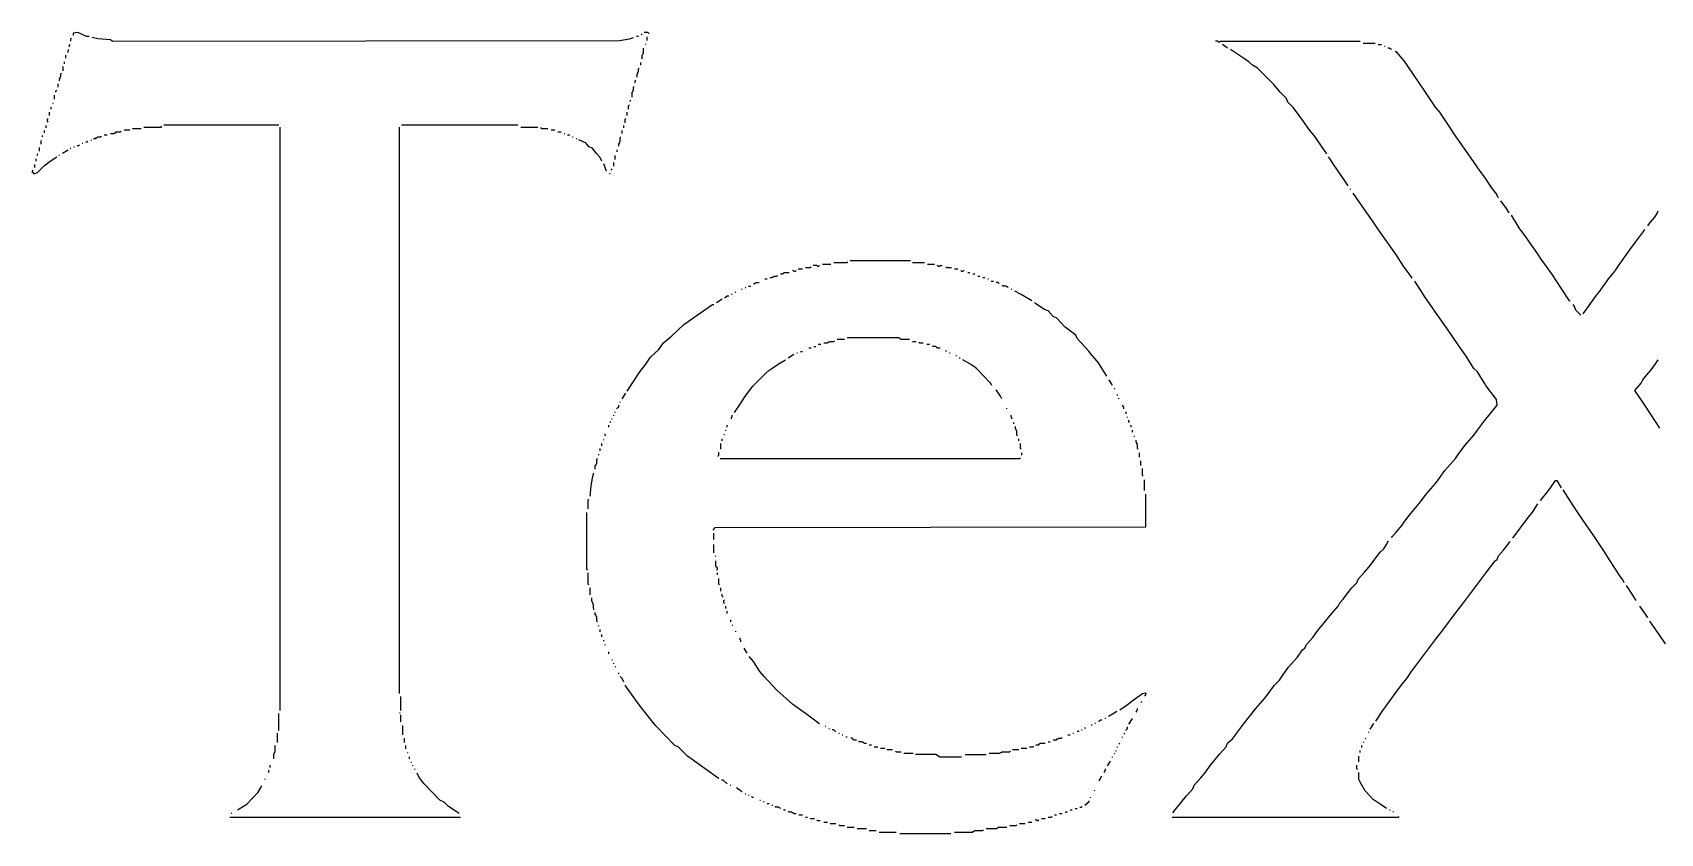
# Model space of a CAD drawing. Header units: inches. Extents: x 0.1 to 9.75, y 0.02 to 4.75.
# Drawn here: x 0.175 to 3.361, y 0.017 to 1.583 of the extents above; entities that cross this region are included whole.
import ezdxf

# ---------------------------------------------------------------- set-up
doc = ezdxf.new("R2010")
doc.units = ezdxf.units.IN
doc.header["$MEASUREMENT"] = 0
doc.layers.add('PFV', color=179, linetype='Continuous')

msp = doc.modelspace()

# ---------------------------------------------------------------- linework, layer by layer
at = {"layer": 'PFV', "color": 1}
for p, q in [((0.25, 1.570833), (0.251389, 1.572222)), ((0.25, 1.566667), (0.25, 1.570833)), ((0.263889, 1.583333), (0.254167, 1.581944)), ((0.254167, 1.581944), (0.254167, 1.577778)), ((0.279167, 1.576389), (0.263889, 1.583333)), ((0.279167, 1.576389), (0.286111, 1.576389)), ((0.302778, 1.570833), (0.291667, 1.573611)), ((0.327778, 1.569444), (0.302778, 1.570833)), ((0.330556, 1.566667), (0.327778, 1.569444)), ((0.330556, 1.566667), (1.323611, 1.568056)), ((1.323611, 1.568056), (1.343056, 1.570833)), ((1.343056, 1.570833), (1.351389, 1.573611)), ((1.356944, 1.576389), (1.361111, 1.576389)), ((1.366667, 1.579167), (1.368056, 1.580556)), ((1.379167, 1.583333), (1.372222, 1.583333)), ((1.377778, 1.568056), (1.377778, 1.575)), ((1.380556, 1.581944), (1.379167, 1.583333)), ((1.380556, 1.581944), (1.381944, 1.581944)), ((2.494444, 1.566667), (2.490278, 1.566667)), ((2.495833, 1.565278), (2.494444, 1.566667)), ((2.495833, 1.565278), (2.498611, 1.565278)), ((2.498611, 1.565278), (2.5, 1.566667)), ((2.5, 1.566667), (2.773611, 1.566667)), ((2.779167, 1.5625), (2.802778, 1.5625)), ((0.240278, 1.533333), (0.240278, 1.538889)), ((0.244444, 1.548611), (0.245833, 1.55)), ((0.244444, 1.544444), (0.244444, 1.548611)), ((0.247222, 1.558333), (0.248611, 1.559722)), ((0.247222, 1.555556), (0.247222, 1.558333)), ((1.368056, 1.538889), (1.369444, 1.540278)), ((1.368056, 1.531944), (1.368056, 1.538889)), ((1.369444, 1.541667), (1.370833, 1.543056)), ((1.369444, 1.540278), (1.369444, 1.541667)), ((1.370833, 1.543056), (1.370833, 1.552778)), ((1.375, 1.559722), (1.375, 1.561111)), ((2.513889, 1.552778), (2.504167, 1.559722)), ((2.547222, 1.531944), (2.519444, 1.55)), ((2.555556, 1.526389), (2.547222, 1.531944)), ((2.808333, 1.559722), (2.815278, 1.559722)), ((2.820833, 1.556944), (2.822222, 1.556944)), ((2.830556, 1.552778), (2.827778, 1.552778)), ((2.831944, 1.551389), (2.830556, 1.552778)), ((2.833333, 1.551389), (2.831944, 1.551389)), ((2.834722, 1.55), (2.833333, 1.551389)), ((2.844444, 1.545833), (2.841667, 1.545833)), ((2.859722, 1.527778), (2.844444, 1.545833)), ((0.230556, 1.502778), (0.231944, 1.504167)), ((0.230556, 1.497222), (0.230556, 1.502778)), ((0.234722, 1.508333), (0.234722, 1.516667)), ((0.2375, 1.522222), (0.2375, 1.526389)), ((1.358333, 1.502778), (1.359722, 1.504167)), ((1.358333, 1.495833), (1.358333, 1.502778)), ((1.359722, 1.505556), (1.361111, 1.506944)), ((1.359722, 1.504167), (1.359722, 1.505556)), ((1.361111, 1.5125), (1.3625, 1.513889)), ((1.361111, 1.506944), (1.361111, 1.5125)), ((1.365278, 1.519444), (1.365278, 1.525)), ((2.5625, 1.519444), (2.555556, 1.526389)), ((2.572222, 1.513889), (2.5625, 1.519444)), ((2.604167, 1.481944), (2.572222, 1.513889)), ((2.865278, 1.519444), (2.859722, 1.527778)), ((2.877778, 1.501389), (2.865278, 1.519444)), ((2.890278, 1.483333), (2.877778, 1.501389)), ((0.220833, 1.469444), (0.222222, 1.470833)), ((0.220833, 1.466667), (0.220833, 1.469444)), ((0.225, 1.476389), (0.225, 1.483333)), ((0.227778, 1.493056), (0.229167, 1.494444)), ((0.227778, 1.488889), (0.227778, 1.493056)), ((0.229167, 1.495833), (0.230556, 1.497222)), ((0.229167, 1.494444), (0.229167, 1.495833)), ((1.348611, 1.466667), (1.35, 1.468056)), ((1.348611, 1.456944), (1.348611, 1.466667)), ((1.35, 1.469444), (1.351389, 1.470833)), ((1.35, 1.468056), (1.35, 1.469444)), ((1.351389, 1.476389), (1.352778, 1.477778)), ((1.351389, 1.470833), (1.351389, 1.476389)), ((1.354167, 1.488889), (1.355556, 1.490278)), ((1.354167, 1.484722), (1.354167, 1.488889)), ((2.616667, 1.466667), (2.604167, 1.481944)), ((2.629167, 1.454167), (2.616667, 1.466667)), ((2.901389, 1.466667), (2.890278, 1.483333)), ((2.920833, 1.4375), (2.901389, 1.466667)), ((0.211111, 1.433333), (0.211111, 1.4375)), ((0.215278, 1.444444), (0.215278, 1.445833)), ((0.218056, 1.452778), (0.218056, 1.461111)), ((1.341667, 1.440278), (1.343056, 1.441667)), ((1.341667, 1.433333), (1.341667, 1.440278)), ((1.344444, 1.45), (1.345833, 1.451389)), ((1.344444, 1.448611), (1.344444, 1.45)), ((2.631944, 1.447222), (2.629167, 1.454167)), ((2.643056, 1.436111), (2.631944, 1.447222)), ((2.654167, 1.420833), (2.643056, 1.436111)), ((2.929167, 1.427778), (2.920833, 1.4375)), ((0.204167, 1.413889), (0.205556, 1.415278)), ((0.204167, 1.409722), (0.204167, 1.413889)), ((0.205556, 1.408333), (0.204167, 1.409722)), ((0.208333, 1.420833), (0.208333, 1.427778)), ((0.431944, 1.402778), (0.656944, 1.402778)), ((0.897222, 1.402778), (1.125, 1.402778)), ((1.334722, 1.413889), (1.336111, 1.415278)), ((1.334722, 1.406944), (1.334722, 1.413889)), ((1.338889, 1.420833), (1.338889, 1.427778)), ((2.661111, 1.411111), (2.654167, 1.420833)), ((2.675, 1.391667), (2.661111, 1.411111)), ((2.948611, 1.398611), (2.929167, 1.427778)), ((0.191667, 1.365278), (0.191667, 1.372222)), ((0.194444, 1.379167), (0.194444, 1.381944)), ((0.198611, 1.3875), (0.198611, 1.391667)), ((0.201389, 1.397222), (0.201389, 1.401389)), ((0.281944, 1.369444), (0.283333, 1.370833)), ((0.288889, 1.372222), (0.290278, 1.373611)), ((0.294444, 1.376389), (0.298611, 1.376389)), ((0.298611, 1.376389), (0.3, 1.377778)), ((0.3, 1.377778), (0.301389, 1.377778)), ((0.301389, 1.377778), (0.302778, 1.379167)), ((0.302778, 1.379167), (0.308333, 1.379167)), ((0.308333, 1.379167), (0.309722, 1.380556)), ((0.315278, 1.383333), (0.320833, 1.383333)), ((0.327778, 1.386111), (0.334722, 1.386111)), ((0.334722, 1.386111), (0.336111, 1.3875)), ((0.336111, 1.3875), (0.3375, 1.3875)), ((0.3375, 1.3875), (0.338889, 1.388889)), ((0.338889, 1.388889), (0.347222, 1.388889)), ((0.347222, 1.388889), (0.348611, 1.390278)), ((0.354167, 1.393056), (0.365278, 1.393056)), ((0.370833, 1.395833), (0.3875, 1.395833)), ((0.393056, 1.398611), (0.426389, 1.398611)), ((0.426389, 1.398611), (0.427778, 1.4)), ((0.659722, 0.256944), (0.659722, 1.398611)), ((0.893056, 0.290278), (0.893056, 1.398611)), ((1.130556, 1.398611), (1.163889, 1.398611)), ((1.170833, 1.395833), (1.169444, 1.397222)), ((1.170833, 1.395833), (1.183333, 1.395833)), ((1.190278, 1.393056), (1.197222, 1.393056)), ((1.202778, 1.388889), (1.209722, 1.388889)), ((1.215278, 1.386111), (1.216667, 1.386111)), ((1.222222, 1.383333), (1.226389, 1.383333)), ((1.231944, 1.379167), (1.233333, 1.379167)), ((1.238889, 1.376389), (1.240278, 1.376389)), ((1.258333, 1.366667), (1.244444, 1.373611)), ((1.325, 1.377778), (1.326389, 1.379167)), ((1.325, 1.369444), (1.325, 1.377778)), ((1.329167, 1.386111), (1.329167, 1.391667)), ((1.331944, 1.397222), (1.331944, 1.401389)), ((2.683333, 1.381944), (2.675, 1.391667)), ((2.708333, 1.345833), (2.683333, 1.381944)), ((2.956944, 1.386111), (2.948611, 1.398611)), ((2.984722, 1.345833), (2.956944, 1.386111)), ((0.184722, 1.343056), (0.184722, 1.345833)), ((0.188889, 1.351389), (0.188889, 1.358333)), ((0.209722, 1.331944), (0.222222, 1.340278)), ((0.226389, 1.343056), (0.227778, 1.344444)), ((0.233333, 1.347222), (0.244444, 1.354167)), ((0.248611, 1.356944), (0.25, 1.356944)), ((0.255556, 1.359722), (0.256944, 1.359722)), ((0.2625, 1.3625), (0.265278, 1.3625)), ((0.265278, 1.3625), (0.266667, 1.363889)), ((0.272222, 1.366667), (0.273611, 1.366667)), ((0.279167, 1.369444), (0.281944, 1.369444)), ((1.263889, 1.359722), (1.258333, 1.366667)), ((1.270833, 1.356944), (1.263889, 1.359722)), ((1.276389, 1.35), (1.270833, 1.356944)), ((1.279167, 1.345833), (1.276389, 1.35)), ((1.286111, 1.338889), (1.279167, 1.345833)), ((1.288889, 1.331944), (1.286111, 1.338889)), ((1.315278, 1.334722), (1.315278, 1.343056)), ((1.319444, 1.35), (1.319444, 1.354167)), ((1.322222, 1.365278), (1.323611, 1.366667)), ((1.322222, 1.361111), (1.322222, 1.365278)), ((1.323611, 1.368056), (1.325, 1.369444)), ((1.323611, 1.366667), (1.323611, 1.368056)), ((2.715278, 1.334722), (2.711111, 1.340278)), ((3.008333, 1.3125), (2.984722, 1.345833)), ((0.175, 1.3125), (0.176389, 1.313889)), ((0.175, 1.309722), (0.175, 1.3125)), ((0.176389, 1.309722), (0.175, 1.309722)), ((0.177778, 1.308333), (0.176389, 1.309722)), ((0.177778, 1.306944), (0.176389, 1.308333)), ((0.177778, 1.306944), (0.184722, 1.309722)), ((0.177778, 1.306944), (0.177778, 1.308333)), ((0.179167, 1.319444), (0.179167, 1.325)), ((0.181944, 1.331944), (0.181944, 1.336111)), ((0.184722, 1.309722), (0.198611, 1.323611)), ((0.198611, 1.323611), (0.209722, 1.331944)), ((1.298611, 1.3125), (1.293056, 1.326389)), ((1.304167, 1.306944), (1.305556, 1.308333)), ((1.308333, 1.315278), (1.309722, 1.316667)), ((1.308333, 1.313889), (1.308333, 1.315278)), ((1.3125, 1.322222), (1.3125, 1.329167)), ((2.720833, 1.326389), (2.715278, 1.334722)), ((2.744444, 1.291667), (2.720833, 1.326389)), ((3.016667, 1.301389), (3.008333, 1.3125)), ((2.75, 1.283333), (2.744444, 1.291667)), ((2.754167, 1.276389), (2.754167, 1.277778)), ((3.030556, 1.280556), (3.016667, 1.301389)), ((3.040278, 1.268056), (3.030556, 1.280556)), ((2.781944, 1.2375), (2.759722, 1.269444)), ((3.043056, 1.261111), (3.040278, 1.268056)), ((3.043056, 1.261111), (3.044444, 1.261111)), ((3.059722, 1.238889), (3.048611, 1.254167)), ((2.797222, 1.215278), (2.781944, 1.2375)), ((2.804167, 1.205556), (2.797222, 1.215278)), ((3.065278, 1.230556), (3.059722, 1.238889)), ((3.084722, 1.201389), (3.069444, 1.226389)), ((3.336111, 1.205556), (3.341667, 1.2125)), ((3.341667, 1.2125), (3.35, 1.222222)), ((3.35, 1.222222), (3.355556, 1.230556)), ((3.355556, 1.230556), (3.356944, 1.234722)), ((2.8125, 1.193056), (2.804167, 1.205556)), ((2.843056, 1.15), (2.8125, 1.193056)), ((3.095833, 1.186111), (3.084722, 1.201389)), ((3.1125, 1.1625), (3.095833, 1.186111)), ((3.3125, 1.173611), (3.327778, 1.194444)), ((3.327778, 1.194444), (3.330556, 1.198611)), ((3.336111, 1.205556), (3.3375, 1.206944)), ((2.858333, 1.126389), (2.843056, 1.15)), ((3.119444, 1.152778), (3.1125, 1.1625)), ((3.127778, 1.140278), (3.119444, 1.152778)), ((3.291667, 1.144444), (3.301389, 1.158333)), ((3.301389, 1.158333), (3.3125, 1.173611)), ((1.663889, 1.118056), (1.6625, 1.118056)), ((1.665278, 1.116667), (1.663889, 1.118056)), ((1.665278, 1.116667), (1.668056, 1.116667)), ((1.668056, 1.116667), (1.669444, 1.118056)), ((1.673611, 1.120833), (1.681944, 1.120833)), ((1.6875, 1.123611), (1.697222, 1.123611)), ((1.697222, 1.123611), (1.698611, 1.125)), ((1.709722, 1.127778), (1.702778, 1.127778)), ((1.711111, 1.126389), (1.709722, 1.127778)), ((1.711111, 1.126389), (1.713889, 1.126389)), ((1.713889, 1.126389), (1.715278, 1.127778)), ((1.720833, 1.130556), (1.7375, 1.130556)), ((1.743056, 1.133333), (1.769444, 1.133333)), ((1.769444, 1.133333), (1.770833, 1.134722)), ((1.775, 1.1375), (1.893056, 1.1375)), ((1.897222, 1.133333), (1.920833, 1.133333)), ((1.926389, 1.130556), (1.940278, 1.130556)), ((1.947222, 1.126389), (1.945833, 1.127778)), ((1.947222, 1.126389), (1.95, 1.126389)), ((1.95, 1.126389), (1.951389, 1.127778)), ((1.951389, 1.127778), (1.955556, 1.127778)), ((1.963889, 1.123611), (1.9625, 1.125)), ((1.963889, 1.123611), (1.973611, 1.123611)), ((1.979167, 1.120833), (1.986111, 1.120833)), ((1.993056, 1.116667), (1.991667, 1.118056)), ((1.993056, 1.116667), (1.995833, 1.116667)), ((1.995833, 1.116667), (1.997222, 1.118056)), ((1.997222, 1.118056), (1.998611, 1.118056)), ((2.869444, 1.111111), (2.858333, 1.126389)), ((3.134722, 1.130556), (3.127778, 1.140278)), ((3.15, 1.109722), (3.134722, 1.130556)), ((3.268056, 1.111111), (3.273611, 1.119444)), ((3.273611, 1.119444), (3.280556, 1.129167)), ((3.280556, 1.129167), (3.291667, 1.144444)), ((1.569444, 1.084722), (1.570833, 1.084722)), ((1.576389, 1.0875), (1.580556, 1.0875)), ((1.586111, 1.091667), (1.5875, 1.091667)), ((1.5875, 1.091667), (1.588889, 1.093056)), ((1.588889, 1.093056), (1.590278, 1.094444)), ((1.590278, 1.094444), (1.597222, 1.094444)), ((1.608333, 1.101389), (1.6125, 1.101389)), ((1.618056, 1.104167), (1.622222, 1.104167)), ((1.622222, 1.104167), (1.623611, 1.105556)), ((1.623611, 1.105556), (1.625, 1.105556)), ((1.625, 1.105556), (1.626389, 1.106944)), ((1.626389, 1.106944), (1.631944, 1.106944)), ((1.631944, 1.106944), (1.633333, 1.108333)), ((1.638889, 1.111111), (1.643056, 1.111111)), ((1.643056, 1.111111), (1.644444, 1.1125)), ((1.644444, 1.1125), (1.645833, 1.113889)), ((1.645833, 1.113889), (1.655556, 1.113889)), ((2.005556, 1.113889), (2.009722, 1.113889)), ((2.015278, 1.111111), (2.019444, 1.111111)), ((2.025, 1.106944), (2.029167, 1.106944)), ((2.034722, 1.104167), (2.038889, 1.104167)), ((2.044444, 1.101389), (2.045833, 1.101389)), ((2.051389, 1.097222), (2.055556, 1.097222)), ((2.063889, 1.094444), (2.061111, 1.094444)), ((2.065278, 1.093056), (2.063889, 1.094444)), ((2.065278, 1.093056), (2.066667, 1.093056)), ((2.075, 1.0875), (2.073611, 1.088889)), ((2.080556, 1.0875), (2.075, 1.0875)), ((2.081944, 1.086111), (2.080556, 1.0875)), ((2.083333, 1.086111), (2.081944, 1.086111)), ((2.084722, 1.084722), (2.083333, 1.086111)), ((2.875, 1.102778), (2.869444, 1.111111)), ((2.9, 1.066667), (2.880556, 1.097222)), ((3.166667, 1.083333), (3.15, 1.109722)), ((3.183333, 1.058333), (3.166667, 1.083333)), ((3.240278, 1.075), (3.255556, 1.095833)), ((3.255556, 1.095833), (3.259722, 1.101389)), ((3.259722, 1.101389), (3.268056, 1.111111)), ((1.513889, 1.055556), (1.525, 1.0625)), ((1.529167, 1.065278), (1.530556, 1.065278)), ((1.530556, 1.065278), (1.531944, 1.066667)), ((1.531944, 1.066667), (1.533333, 1.066667)), ((1.533333, 1.066667), (1.534722, 1.068056)), ((1.534722, 1.068056), (1.5375, 1.068056)), ((1.543056, 1.070833), (1.544444, 1.072222)), ((1.55, 1.075), (1.551389, 1.076389)), ((1.5625, 1.080556), (1.563889, 1.081944)), ((2.091667, 1.080556), (2.090278, 1.081944)), ((2.109722, 1.070833), (2.097222, 1.077778)), ((2.130556, 1.058333), (2.109722, 1.070833)), ((2.138889, 1.052778), (2.136111, 1.055556)), ((2.155556, 1.041667), (2.138889, 1.052778)), ((2.934722, 1.016667), (2.9, 1.066667)), ((3.183333, 1.058333), (3.184722, 1.058333)), ((3.209722, 1.033333), (3.225, 1.054167)), ((3.225, 1.054167), (3.236111, 1.069444)), ((3.236111, 1.069444), (3.240278, 1.075)), ((1.458333, 1.018056), (1.473611, 1.029167)), ((1.473611, 1.029167), (1.505556, 1.051389)), ((1.505556, 1.051389), (1.508333, 1.051389)), ((2.1625, 1.038889), (2.155556, 1.041667)), ((2.172222, 1.027778), (2.1625, 1.038889)), ((2.179167, 1.025), (2.172222, 1.027778)), ((2.195833, 1.006944), (2.179167, 1.025)), ((3.193056, 1.047222), (3.190278, 1.051389)), ((3.195833, 1.040278), (3.193056, 1.047222)), ((3.205556, 1.030556), (3.195833, 1.040278)), ((1.409722, 0.976389), (1.426389, 0.990278)), ((1.426389, 0.990278), (1.45, 1.0125)), ((1.45, 1.0125), (1.458333, 1.018056)), ((2.216667, 0.991667), (2.195833, 1.006944)), ((2.219444, 0.984722), (2.216667, 0.991667)), ((2.945833, 1.001389), (2.934722, 1.016667)), ((2.965278, 0.972222), (2.945833, 1.001389)), ((1.384722, 0.948611), (1.4, 0.9625)), ((1.4, 0.9625), (1.409722, 0.976389)), ((1.670833, 0.956944), (1.672222, 0.956944)), ((1.677778, 0.959722), (1.681944, 0.959722)), ((1.694444, 0.966667), (1.698611, 0.966667)), ((1.704167, 0.969444), (1.708333, 0.969444)), ((1.7125, 0.973611), (1.718056, 0.973611)), ((1.723611, 0.976389), (1.730556, 0.976389)), ((1.730556, 0.976389), (1.731944, 0.977778)), ((1.731944, 0.977778), (1.733333, 0.977778)), ((1.733333, 0.977778), (1.734722, 0.979167)), ((1.734722, 0.979167), (1.743056, 0.979167)), ((1.743056, 0.979167), (1.744444, 0.980556)), ((1.75, 0.983333), (1.763889, 0.983333)), ((1.870833, 0.986111), (1.769444, 0.986111)), ((1.872222, 0.984722), (1.870833, 0.986111)), ((1.873611, 0.983333), (1.872222, 0.984722)), ((1.873611, 0.983333), (1.891667, 0.983333)), ((1.897222, 0.979167), (1.904167, 0.979167)), ((1.911111, 0.976389), (1.909722, 0.977778)), ((1.911111, 0.976389), (1.918056, 0.976389)), ((1.925, 0.973611), (1.930556, 0.973611)), ((1.9375, 0.969444), (1.936111, 0.970833)), ((1.943056, 0.969444), (1.9375, 0.969444)), ((1.944444, 0.968056), (1.943056, 0.969444)), ((1.945833, 0.966667), (1.944444, 0.968056)), ((1.945833, 0.966667), (1.951389, 0.966667)), ((1.963889, 0.959722), (1.9625, 0.961111)), ((1.969444, 0.956944), (1.970833, 0.956944)), ((2.243056, 0.959722), (2.219444, 0.984722)), ((2.245833, 0.955556), (2.243056, 0.959722)), ((2.980556, 0.95), (2.965278, 0.972222)), ((1.363889, 0.919444), (1.375, 0.934722)), ((1.375, 0.934722), (1.384722, 0.948611)), ((1.613889, 0.920833), (1.622222, 0.926389)), ((1.622222, 0.926389), (1.636111, 0.936111)), ((1.636111, 0.936111), (1.648611, 0.943056)), ((1.654167, 0.947222), (1.665278, 0.954167)), ((1.983333, 0.95), (1.981944, 0.951389)), ((1.988889, 0.947222), (1.990278, 0.947222)), ((2.0125, 0.933333), (1.995833, 0.943056)), ((2.022222, 0.926389), (2.0125, 0.933333)), ((2.05, 0.897222), (2.022222, 0.926389)), ((2.254167, 0.945833), (2.245833, 0.955556)), ((2.261111, 0.9375), (2.254167, 0.945833)), ((2.269444, 0.923611), (2.261111, 0.9375)), ((2.995833, 0.926389), (2.980556, 0.95)), ((3.002778, 0.919444), (2.995833, 0.926389)), ((3.343056, 0.923611), (3.35, 0.933333)), ((3.35, 0.933333), (3.356944, 0.943056)), ((1.338889, 0.881944), (1.363889, 0.919444)), ((1.584722, 0.891667), (1.613889, 0.920833)), ((2.052778, 0.893056), (2.05, 0.897222)), ((2.277778, 0.911111), (2.269444, 0.923611)), ((2.286111, 0.897222), (2.281944, 0.904167)), ((2.288889, 0.893056), (2.286111, 0.897222)), ((3.016667, 0.897222), (3.002778, 0.919444)), ((3.019444, 0.893056), (3.016667, 0.897222)), ((3.040278, 0.865278), (3.019444, 0.893056)), ((3.311111, 0.883333), (3.323611, 0.897222)), ((3.323611, 0.897222), (3.326389, 0.904167)), ((3.326389, 0.904167), (3.334722, 0.913889)), ((3.334722, 0.913889), (3.343056, 0.923611)), ((1.325, 0.859722), (1.325, 0.861111)), ((1.329167, 0.866667), (1.336111, 0.877778)), ((1.561111, 0.858333), (1.566667, 0.866667)), ((1.566667, 0.866667), (1.572222, 0.875)), ((1.572222, 0.875), (1.584722, 0.891667)), ((2.069444, 0.872222), (2.061111, 0.884722)), ((2.072222, 0.866667), (2.069444, 0.872222)), ((2.293056, 0.886111), (2.291667, 0.8875)), ((2.298611, 0.873611), (2.298611, 0.875)), ((2.301389, 0.866667), (2.301389, 0.868056)), ((3.041667, 0.854167), (3.040278, 0.865278)), ((3.327778, 0.858333), (3.311111, 0.883333)), ((1.3125, 0.833333), (1.3125, 0.834722)), ((1.315278, 0.840278), (1.315278, 0.841667)), ((1.319444, 0.848611), (1.320833, 0.85)), ((1.319444, 0.847222), (1.319444, 0.848611)), ((1.320833, 0.85), (1.322222, 0.851389)), ((1.322222, 0.851389), (1.322222, 0.854167)), ((1.541667, 0.827778), (1.543056, 0.829167)), ((1.543056, 0.830556), (1.544444, 0.831944)), ((1.543056, 0.829167), (1.543056, 0.830556)), ((1.544444, 0.831944), (1.544444, 0.834722)), ((1.548611, 0.840278), (1.561111, 0.858333)), ((2.081944, 0.847222), (2.081944, 0.848611)), ((2.090278, 0.833333), (2.088889, 0.834722)), ((2.090278, 0.831944), (2.090278, 0.833333)), ((2.091667, 0.830556), (2.090278, 0.831944)), ((2.091667, 0.827778), (2.091667, 0.830556)), ((2.309722, 0.852778), (2.308333, 0.854167)), ((2.309722, 0.851389), (2.309722, 0.852778)), ((2.311111, 0.85), (2.309722, 0.851389)), ((2.311111, 0.847222), (2.311111, 0.85)), ((2.315278, 0.8375), (2.315278, 0.841667)), ((2.318056, 0.830556), (2.318056, 0.831944)), ((3.016667, 0.823611), (3.038889, 0.851389)), ((3.038889, 0.851389), (3.041667, 0.854167)), ((3.330556, 0.854167), (3.327778, 0.858333)), ((3.351389, 0.822222), (3.330556, 0.854167)), ((1.295833, 0.794444), (1.295833, 0.798611)), ((1.302778, 0.811111), (1.302778, 0.815278)), ((1.305556, 0.820833), (1.306944, 0.822222)), ((1.308333, 0.827778), (1.309722, 0.827778)), ((1.529167, 0.795833), (1.527778, 0.797222)), ((1.531944, 0.804167), (1.531944, 0.805556)), ((1.534722, 0.811111), (1.534722, 0.815278)), ((2.095833, 0.818056), (2.095833, 0.820833)), ((2.098611, 0.808333), (2.098611, 0.8125)), ((2.1, 0.806944), (2.098611, 0.808333)), ((2.1, 0.805556), (2.1, 0.806944)), ((2.101389, 0.804167), (2.1, 0.805556)), ((2.101389, 0.795833), (2.101389, 0.804167)), ((2.320833, 0.822222), (2.320833, 0.825)), ((2.322222, 0.820833), (2.320833, 0.822222)), ((2.325, 0.811111), (2.325, 0.815278)), ((2.327778, 0.801389), (2.327778, 0.805556)), ((2.995833, 0.795833), (3.002778, 0.805556)), ((3.002778, 0.805556), (3.016667, 0.823611)), ((3.359722, 0.809722), (3.351389, 0.822222)), ((1.286111, 0.765278), (1.286111, 0.769444)), ((1.288889, 0.775), (1.288889, 0.779167)), ((1.293056, 0.786111), (1.293056, 0.7875)), ((1.522222, 0.768056), (1.522222, 0.779167)), ((1.525, 0.784722), (1.525, 0.788889)), ((2.102778, 0.794444), (2.101389, 0.795833)), ((2.105556, 0.784722), (2.105556, 0.788889)), ((2.108333, 0.769444), (2.108333, 0.779167)), ((2.109722, 0.768056), (2.108333, 0.769444)), ((2.330556, 0.793056), (2.331944, 0.794444)), ((2.334722, 0.781944), (2.334722, 0.786111)), ((2.336111, 0.780556), (2.334722, 0.781944)), ((2.336111, 0.779167), (2.336111, 0.780556)), ((2.3375, 0.777778), (2.336111, 0.779167)), ((2.3375, 0.769444), (2.3375, 0.777778)), ((2.338889, 0.768056), (2.3375, 0.769444)), ((2.966667, 0.759722), (2.979167, 0.776389)), ((2.979167, 0.776389), (2.9875, 0.786111)), ((2.9875, 0.786111), (2.995833, 0.795833)), ((1.276389, 0.736111), (1.277778, 0.7375)), ((1.276389, 0.729167), (1.276389, 0.736111)), ((1.277778, 0.738889), (1.279167, 0.740278)), ((1.277778, 0.7375), (1.277778, 0.738889)), ((1.279167, 0.748611), (1.280556, 0.75)), ((1.279167, 0.740278), (1.279167, 0.748611)), ((1.283333, 0.756944), (1.283333, 0.758333)), ((1.516667, 0.755556), (1.518056, 0.756944)), ((1.516667, 0.754167), (1.516667, 0.755556)), ((1.518056, 0.756944), (1.518056, 0.7625)), ((1.520833, 0.75), (2.106944, 0.75)), ((2.106944, 0.75), (2.108333, 0.751389)), ((2.111111, 0.756944), (2.111111, 0.761111)), ((2.341667, 0.752778), (2.341667, 0.761111)), ((2.344444, 0.736111), (2.344444, 0.745833)), ((2.938889, 0.726389), (2.959722, 0.75)), ((2.959722, 0.75), (2.966667, 0.759722)), ((1.268056, 0.695833), (1.270833, 0.7125)), ((1.270833, 0.7125), (1.273611, 0.722222)), ((2.347222, 0.716667), (2.347222, 0.730556)), ((2.348611, 0.715278), (2.347222, 0.716667)), ((2.351389, 0.6875), (2.351389, 0.708333)), ((2.902778, 0.680556), (2.920833, 0.701389)), ((2.920833, 0.701389), (2.927778, 0.711111)), ((2.927778, 0.711111), (2.938889, 0.726389)), ((3.147222, 0.694444), (3.155556, 0.706944)), ((3.155556, 0.706944), (3.158333, 0.706944)), ((3.158333, 0.706944), (3.166667, 0.693056)), ((1.2625, 0.669444), (1.263889, 0.670833)), ((1.2625, 0.651389), (1.2625, 0.669444)), ((1.266667, 0.676389), (1.268056, 0.695833)), ((2.354167, 0.616667), (2.354167, 0.680556)), ((2.891667, 0.665278), (2.902778, 0.680556)), ((3.126389, 0.668056), (3.140278, 0.684722)), ((3.126389, 0.668056), (3.127778, 0.669444)), ((3.140278, 0.684722), (3.147222, 0.694444)), ((3.190278, 0.658333), (3.170833, 0.688889)), ((1.259722, 0.533333), (1.259722, 0.644444)), ((2.861111, 0.627778), (2.869444, 0.638889)), ((2.869444, 0.638889), (2.891667, 0.665278)), ((3.1, 0.631944), (3.111111, 0.645833)), ((3.111111, 0.645833), (3.116667, 0.654167)), ((3.116667, 0.654167), (3.120833, 0.661111)), ((3.208333, 0.630556), (3.190278, 0.658333)), ((1.506944, 0.609722), (1.511111, 0.615278)), ((1.511111, 0.615278), (2.354167, 0.616667)), ((2.834722, 0.595833), (2.844444, 0.606944)), ((2.844444, 0.606944), (2.855556, 0.619444)), ((2.855556, 0.619444), (2.861111, 0.627778)), ((3.072222, 0.594444), (3.1, 0.631944)), ((3.230556, 0.598611), (3.208333, 0.630556)), ((1.508333, 0.591667), (1.508333, 0.604167)), ((1.508333, 0.565278), (1.508333, 0.581944)), ((2.8125, 0.566667), (2.819444, 0.573611)), ((2.819444, 0.573611), (2.825, 0.581944)), ((2.825, 0.581944), (2.829167, 0.588889)), ((2.834722, 0.595833), (2.836111, 0.597222)), ((3.054167, 0.570833), (3.066667, 0.5875)), ((3.25, 0.569444), (3.230556, 0.598611)), ((1.5125, 0.558333), (1.5125, 0.559722)), ((1.5125, 0.538889), (1.5125, 0.55)), ((2.790278, 0.5375), (2.8125, 0.566667)), ((3.020833, 0.527778), (3.0375, 0.55)), ((3.0375, 0.55), (3.041667, 0.552778)), ((3.041667, 0.552778), (3.044444, 0.559722)), ((3.044444, 0.559722), (3.054167, 0.570833)), ((3.2625, 0.55), (3.25, 0.569444)), ((3.280556, 0.522222), (3.2625, 0.55)), ((1.261111, 0.531944), (1.259722, 0.533333)), ((1.2625, 0.504167), (1.2625, 0.526389)), ((1.513889, 0.5375), (1.5125, 0.538889)), ((1.515278, 0.536111), (1.513889, 0.5375)), ((1.513889, 0.531944), (1.515278, 0.533333)), ((1.515278, 0.533333), (1.515278, 0.536111)), ((1.515278, 0.522222), (1.515278, 0.526389)), ((1.518056, 0.504167), (1.518056, 0.515278)), ((2.766667, 0.506944), (2.769444, 0.513889)), ((2.769444, 0.513889), (2.781944, 0.527778)), ((2.781944, 0.527778), (2.790278, 0.5375)), ((3.002778, 0.504167), (3.020833, 0.527778)), ((3.2875, 0.5125), (3.280556, 0.522222)), ((3.290278, 0.506944), (3.2875, 0.5125)), ((1.263889, 0.502778), (1.2625, 0.504167)), ((1.266667, 0.483333), (1.266667, 0.497222)), ((1.519444, 0.502778), (1.518056, 0.504167)), ((1.522222, 0.490278), (1.522222, 0.497222)), ((1.525, 0.480556), (1.525, 0.484722)), ((1.526389, 0.479167), (1.525, 0.480556)), ((2.740278, 0.475), (2.747222, 0.484722)), ((2.747222, 0.484722), (2.756944, 0.497222)), ((2.756944, 0.497222), (2.766667, 0.506944)), ((2.973611, 0.465278), (2.9875, 0.483333)), ((2.9875, 0.483333), (3.002778, 0.504167)), ((3.305556, 0.484722), (3.294444, 0.501389)), ((3.313889, 0.472222), (3.305556, 0.484722)), ((1.269444, 0.470833), (1.269444, 0.477778)), ((1.272222, 0.466667), (1.269444, 0.470833)), ((1.273611, 0.454167), (1.272222, 0.466667)), ((1.276389, 0.444444), (1.276389, 0.448611)), ((1.527778, 0.472222), (1.529167, 0.473611)), ((1.527778, 0.468056), (1.527778, 0.472222)), ((1.529167, 0.466667), (1.527778, 0.468056)), ((1.531944, 0.456944), (1.531944, 0.461111)), ((1.534722, 0.447222), (1.534722, 0.451389)), ((2.705556, 0.431944), (2.718056, 0.447222)), ((2.718056, 0.447222), (2.730556, 0.461111)), ((2.730556, 0.461111), (2.733333, 0.468056)), ((2.733333, 0.468056), (2.740278, 0.475)), ((2.955556, 0.441667), (2.973611, 0.465278)), ((3.336111, 0.438889), (3.320833, 0.461111)), ((1.277778, 0.443056), (1.276389, 0.444444)), ((1.277778, 0.441667), (1.277778, 0.443056)), ((1.279167, 0.440278), (1.277778, 0.441667)), ((1.279167, 0.431944), (1.279167, 0.440278)), ((1.280556, 0.430556), (1.279167, 0.431944)), ((1.283333, 0.422222), (1.283333, 0.423611)), ((1.286111, 0.411111), (1.286111, 0.415278)), ((1.541667, 0.430556), (1.541667, 0.434722)), ((1.545833, 0.423611), (1.544444, 0.425)), ((2.688889, 0.411111), (2.693056, 0.416667)), ((2.693056, 0.416667), (2.705556, 0.431944)), ((2.930556, 0.408333), (2.938889, 0.419444)), ((2.938889, 0.419444), (2.955556, 0.441667)), ((3.358333, 0.405556), (3.340278, 0.431944)), ((1.288889, 0.401389), (1.288889, 0.405556)), ((1.293056, 0.393056), (1.293056, 0.394444)), ((1.295833, 0.384722), (1.295833, 0.386111)), ((1.551389, 0.411111), (1.551389, 0.4125)), ((1.559722, 0.397222), (1.558333, 0.398611)), ((1.559722, 0.395833), (1.559722, 0.397222)), ((1.561111, 0.394444), (1.559722, 0.395833)), ((1.561111, 0.391667), (1.561111, 0.394444)), ((2.665278, 0.379167), (2.668056, 0.386111)), ((2.668056, 0.386111), (2.680556, 0.4)), ((2.680556, 0.4), (2.688889, 0.411111)), ((2.891667, 0.356944), (2.920833, 0.395833)), ((2.920833, 0.395833), (2.930556, 0.408333)), ((3.370833, 0.3875), (3.358333, 0.405556)), ((1.302778, 0.368056), (1.302778, 0.372222)), ((1.309722, 0.355556), (1.309722, 0.356944)), ((1.573611, 0.369444), (1.568056, 0.379167)), ((1.586111, 0.352778), (1.577778, 0.3625)), ((1.598611, 0.333333), (1.586111, 0.352778)), ((2.633333, 0.341667), (2.65, 0.361111)), ((2.65, 0.361111), (2.661111, 0.376389)), ((2.661111, 0.376389), (2.665278, 0.379167)), ((2.872222, 0.330556), (2.891667, 0.356944)), ((1.3125, 0.348611), (1.3125, 0.35)), ((1.316667, 0.341667), (1.315278, 0.343056)), ((1.322222, 0.329167), (1.322222, 0.330556)), ((1.329167, 0.319444), (1.325, 0.323611)), ((1.331944, 0.3125), (1.329167, 0.319444)), ((1.606944, 0.323611), (1.598611, 0.333333)), ((1.631944, 0.297222), (1.606944, 0.323611)), ((2.615278, 0.316667), (2.622222, 0.326389)), ((2.622222, 0.326389), (2.633333, 0.341667)), ((2.852778, 0.305556), (2.866667, 0.322222)), ((2.866667, 0.322222), (2.872222, 0.330556)), ((1.3375, 0.302778), (1.334722, 0.306944)), ((1.3625, 0.268056), (1.3375, 0.302778)), ((1.6625, 0.269444), (1.631944, 0.297222)), ((2.331944, 0.279167), (2.347222, 0.290278)), ((2.347222, 0.290278), (2.354167, 0.291667)), ((2.354167, 0.291667), (2.352778, 0.286111)), ((2.5875, 0.281944), (2.594444, 0.291667)), ((2.594444, 0.291667), (2.605556, 0.306944)), ((2.605556, 0.306944), (2.615278, 0.316667)), ((2.823611, 0.265278), (2.841667, 0.290278)), ((2.841667, 0.290278), (2.852778, 0.305556)), ((0.895833, 0.256944), (0.895833, 0.284722)), ((1.386111, 0.2375), (1.3625, 0.268056)), ((1.6875, 0.251389), (1.6625, 0.269444)), ((2.291667, 0.252778), (2.297222, 0.255556)), ((2.302778, 0.258333), (2.315278, 0.266667)), ((2.315278, 0.266667), (2.331944, 0.279167)), ((2.334722, 0.254167), (2.336111, 0.255556)), ((2.336111, 0.256944), (2.3375, 0.258333)), ((2.336111, 0.255556), (2.336111, 0.256944)), ((2.3375, 0.258333), (2.3375, 0.261111)), ((2.344444, 0.273611), (2.345833, 0.275)), ((2.352778, 0.286111), (2.351389, 0.286111)), ((2.547222, 0.233333), (2.569444, 0.261111)), ((2.569444, 0.261111), (2.5875, 0.281944)), ((2.804167, 0.236111), (2.818056, 0.256944)), ((2.818056, 0.256944), (2.823611, 0.265278)), ((0.656944, 0.218056), (0.656944, 0.251389)), ((0.893056, 0.252778), (0.894444, 0.252778)), ((0.895833, 0.234722), (0.895833, 0.248611)), ((0.9, 0.209722), (0.9, 0.227778)), ((1.394444, 0.227778), (1.386111, 0.2375)), ((1.431944, 0.188889), (1.394444, 0.227778)), ((1.702778, 0.240278), (1.6875, 0.251389)), ((1.713889, 0.231944), (1.702778, 0.240278)), ((1.713889, 0.231944), (1.715278, 0.231944)), ((1.726389, 0.226389), (1.727778, 0.226389)), ((2.234722, 0.222222), (2.236111, 0.223611)), ((2.247222, 0.229167), (2.248611, 0.229167)), ((2.254167, 0.231944), (2.255556, 0.233333)), ((2.261111, 0.236111), (2.2625, 0.236111)), ((2.2625, 0.236111), (2.263889, 0.2375)), ((2.263889, 0.2375), (2.265278, 0.238889)), ((2.265278, 0.238889), (2.268056, 0.238889)), ((2.273611, 0.241667), (2.275, 0.243056)), ((2.280556, 0.245833), (2.291667, 0.252778)), ((2.318056, 0.222222), (2.318056, 0.225)), ((2.320833, 0.230556), (2.327778, 0.241667)), ((2.529167, 0.209722), (2.547222, 0.233333)), ((2.793056, 0.220833), (2.8, 0.231944)), ((0.654167, 0.194444), (0.654167, 0.2125)), ((0.902778, 0.194444), (0.902778, 0.202778)), ((1.733333, 0.222222), (1.734722, 0.222222)), ((1.743056, 0.219444), (1.740278, 0.219444)), ((1.744444, 0.218056), (1.743056, 0.219444)), ((1.745833, 0.216667), (1.744444, 0.218056)), ((1.745833, 0.216667), (1.747222, 0.216667)), ((1.752778, 0.2125), (1.754167, 0.2125)), ((1.759722, 0.209722), (1.761111, 0.209722)), ((1.766667, 0.205556), (1.769444, 0.205556)), ((1.779167, 0.202778), (1.776389, 0.202778)), ((1.780556, 0.201389), (1.779167, 0.202778)), ((1.781944, 0.2), (1.780556, 0.201389)), ((1.781944, 0.2), (1.7875, 0.2)), ((1.793056, 0.195833), (1.791667, 0.197222)), ((1.798611, 0.195833), (1.793056, 0.195833)), ((1.8, 0.194444), (1.798611, 0.195833)), ((1.801389, 0.194444), (1.8, 0.194444)), ((1.802778, 0.193056), (1.801389, 0.194444)), ((1.802778, 0.193056), (1.806944, 0.193056)), ((2.144444, 0.190278), (2.145833, 0.191667)), ((2.145833, 0.191667), (2.147222, 0.193056)), ((2.147222, 0.193056), (2.156944, 0.193056)), ((2.1625, 0.195833), (2.166667, 0.195833)), ((2.172222, 0.2), (2.179167, 0.2)), ((2.179167, 0.2), (2.180556, 0.201389)), ((2.180556, 0.201389), (2.181944, 0.201389)), ((2.181944, 0.201389), (2.183333, 0.202778)), ((2.183333, 0.202778), (2.188889, 0.202778)), ((2.188889, 0.202778), (2.190278, 0.204167)), ((2.201389, 0.209722), (2.205556, 0.209722)), ((2.211111, 0.2125), (2.2125, 0.2125)), ((2.219444, 0.216667), (2.223611, 0.216667)), ((2.227778, 0.219444), (2.229167, 0.219444)), ((2.301389, 0.191667), (2.302778, 0.193056)), ((2.308333, 0.204167), (2.308333, 0.205556)), ((2.311111, 0.211111), (2.3125, 0.2125)), ((2.315278, 0.219444), (2.316667, 0.220833)), ((2.315278, 0.218056), (2.315278, 0.219444)), ((2.316667, 0.220833), (2.318056, 0.222222)), ((2.511111, 0.186111), (2.513889, 0.193056)), ((2.513889, 0.193056), (2.523611, 0.201389)), ((2.523611, 0.201389), (2.529167, 0.209722)), ((2.780556, 0.194444), (2.780556, 0.195833)), ((2.783333, 0.201389), (2.784722, 0.202778)), ((2.790278, 0.213889), (2.790278, 0.215278)), ((0.647222, 0.172222), (0.648611, 0.173611)), ((0.647222, 0.1625), (0.647222, 0.172222)), ((0.648611, 0.175), (0.65, 0.176389)), ((0.648611, 0.173611), (0.648611, 0.175)), ((0.65, 0.176389), (0.65, 0.188889)), ((0.905556, 0.181944), (0.905556, 0.188889)), ((0.909722, 0.173611), (0.909722, 0.175)), ((0.9125, 0.1625), (0.9125, 0.166667)), ((1.438889, 0.186111), (1.431944, 0.188889)), ((1.456944, 0.168056), (1.438889, 0.186111)), ((1.468056, 0.159722), (1.456944, 0.168056)), ((1.477778, 0.152778), (1.468056, 0.159722)), ((1.8125, 0.190278), (1.816667, 0.190278)), ((1.822222, 0.186111), (1.829167, 0.186111)), ((1.834722, 0.183333), (1.843056, 0.183333)), ((1.847222, 0.180556), (1.858333, 0.180556)), ((1.865278, 0.176389), (1.863889, 0.177778)), ((1.865278, 0.176389), (1.875, 0.176389)), ((1.880556, 0.173611), (1.898611, 0.173611)), ((1.943056, 0.170833), (1.902778, 0.170833)), ((1.95, 0.166667), (1.943056, 0.170833)), ((1.95, 0.166667), (1.993056, 0.166667)), ((2, 0.170833), (2.041667, 0.170833)), ((2.047222, 0.173611), (2.068056, 0.173611)), ((2.068056, 0.173611), (2.069444, 0.175)), ((2.069444, 0.175), (2.070833, 0.175)), ((2.070833, 0.175), (2.072222, 0.176389)), ((2.072222, 0.176389), (2.0875, 0.176389)), ((2.0875, 0.176389), (2.088889, 0.177778)), ((2.093056, 0.180556), (2.105556, 0.180556)), ((2.109722, 0.183333), (2.120833, 0.183333)), ((2.126389, 0.186111), (2.133333, 0.186111)), ((2.133333, 0.186111), (2.134722, 0.1875)), ((2.138889, 0.190278), (2.144444, 0.190278)), ((2.288889, 0.165278), (2.288889, 0.166667)), ((2.291667, 0.172222), (2.293056, 0.173611)), ((2.295833, 0.177778), (2.295833, 0.179167)), ((2.298611, 0.184722), (2.298611, 0.186111)), ((2.480556, 0.15), (2.498611, 0.172222)), ((2.498611, 0.172222), (2.511111, 0.186111)), ((2.770833, 0.156944), (2.770833, 0.168056)), ((2.773611, 0.175), (2.773611, 0.179167)), ((2.776389, 0.184722), (2.776389, 0.188889)), ((0.6375, 0.136111), (0.6375, 0.140278)), ((0.640278, 0.145833), (0.640278, 0.15)), ((0.916667, 0.155556), (0.915278, 0.156944)), ((0.919444, 0.148611), (0.919444, 0.15)), ((0.923611, 0.141667), (0.922222, 0.143056)), ((0.931944, 0.126389), (0.927778, 0.134722)), ((1.491667, 0.143056), (1.477778, 0.152778)), ((1.516667, 0.125), (1.491667, 0.143056)), ((2.2625, 0.119444), (2.268056, 0.129167)), ((2.272222, 0.136111), (2.273611, 0.1375)), ((2.273611, 0.138889), (2.275, 0.140278)), ((2.273611, 0.1375), (2.273611, 0.138889)), ((2.275, 0.140278), (2.275, 0.143056)), ((2.279167, 0.148611), (2.284722, 0.158333)), ((2.461111, 0.125), (2.469444, 0.134722)), ((2.469444, 0.134722), (2.480556, 0.15)), ((2.766667, 0.143056), (2.766667, 0.15)), ((2.768056, 0.141667), (2.766667, 0.143056)), ((2.770833, 0.122222), (2.770833, 0.136111)), ((0.594444, 0.073611), (0.616667, 0.097222)), ((0.616667, 0.097222), (0.623611, 0.109722)), ((0.630556, 0.122222), (0.630556, 0.123611)), ((0.941667, 0.113889), (0.931944, 0.126389)), ((0.972222, 0.081944), (0.941667, 0.113889)), ((1.516667, 0.125), (1.518056, 0.125)), ((1.526389, 0.120833), (1.523611, 0.120833)), ((1.534722, 0.113889), (1.526389, 0.120833)), ((1.540278, 0.111111), (1.541667, 0.111111)), ((1.5625, 0.098611), (1.552778, 0.105556)), ((1.5625, 0.098611), (1.563889, 0.098611)), ((2.252778, 0.1), (2.254167, 0.101389)), ((2.433333, 0.090278), (2.445833, 0.104167)), ((2.445833, 0.104167), (2.448611, 0.111111)), ((2.448611, 0.111111), (2.461111, 0.125)), ((2.773611, 0.116667), (2.770833, 0.122222)), ((2.783333, 0.1), (2.773611, 0.116667)), ((2.798611, 0.083333), (2.783333, 0.1)), ((0.576389, 0.0625), (0.594444, 0.073611)), ((0.980556, 0.077778), (0.972222, 0.081944)), ((0.988889, 0.069444), (0.980556, 0.077778)), ((1.009722, 0.055556), (0.988889, 0.069444)), ((1.569444, 0.094444), (1.570833, 0.094444)), ((1.576389, 0.091667), (1.577778, 0.091667)), ((1.583333, 0.0875), (1.581944, 0.088889)), ((1.583333, 0.0875), (1.586111, 0.0875)), ((1.598611, 0.081944), (1.6, 0.081944)), ((1.606944, 0.077778), (1.605556, 0.079167)), ((1.6125, 0.075), (1.616667, 0.075)), ((1.622222, 0.072222), (1.623611, 0.072222)), ((1.629167, 0.068056), (1.627778, 0.069444)), ((1.634722, 0.068056), (1.629167, 0.068056)), ((1.636111, 0.066667), (1.634722, 0.068056)), ((1.6375, 0.066667), (1.636111, 0.066667)), ((1.638889, 0.065278), (1.6375, 0.066667)), ((2.215278, 0.065278), (2.219444, 0.065278)), ((2.225, 0.068056), (2.227778, 0.068056)), ((2.227778, 0.068056), (2.229167, 0.069444)), ((2.234722, 0.072222), (2.243056, 0.079167)), ((2.243056, 0.079167), (2.243056, 0.080556)), ((2.245833, 0.086111), (2.245833, 0.0875)), ((2.411111, 0.0625), (2.433333, 0.090278)), ((2.8125, 0.073611), (2.798611, 0.083333)), ((2.825, 0.065278), (2.8125, 0.073611)), ((0.561111, 0.048611), (1.0125, 0.048611)), ((0.563889, 0.055556), (0.565278, 0.056944)), ((1.644444, 0.0625), (1.648611, 0.0625)), ((1.655556, 0.058333), (1.654167, 0.059722)), ((1.661111, 0.058333), (1.655556, 0.058333)), ((1.6625, 0.056944), (1.661111, 0.058333)), ((1.663889, 0.056944), (1.6625, 0.056944)), ((1.665278, 0.055556), (1.663889, 0.056944)), ((1.665278, 0.055556), (1.669444, 0.055556)), ((1.675, 0.052778), (1.681944, 0.052778)), ((1.6875, 0.048611), (1.691667, 0.048611)), ((1.697222, 0.045833), (1.705556, 0.045833)), ((1.711111, 0.041667), (1.709722, 0.043056)), ((1.711111, 0.041667), (1.716667, 0.041667)), ((1.723611, 0.038889), (1.730556, 0.038889)), ((1.736111, 0.036111), (1.747222, 0.036111)), ((1.754167, 0.031944), (1.752778, 0.033333)), ((1.754167, 0.031944), (1.763889, 0.031944)), ((2.0875, 0.031944), (2.1, 0.031944)), ((2.1, 0.031944), (2.101389, 0.033333)), ((2.106944, 0.036111), (2.118056, 0.036111)), ((2.123611, 0.038889), (2.130556, 0.038889)), ((2.138889, 0.043056), (2.1375, 0.043056)), ((2.140278, 0.041667), (2.138889, 0.043056)), ((2.140278, 0.041667), (2.143056, 0.041667)), ((2.143056, 0.041667), (2.144444, 0.043056)), ((2.15, 0.045833), (2.156944, 0.045833)), ((2.1625, 0.048611), (2.169444, 0.048611)), ((2.169444, 0.048611), (2.170833, 0.05)), ((2.175, 0.052778), (2.179167, 0.052778)), ((2.184722, 0.055556), (2.190278, 0.055556)), ((2.195833, 0.058333), (2.198611, 0.058333)), ((2.198611, 0.058333), (2.2, 0.059722)), ((2.205556, 0.0625), (2.209722, 0.0625)), ((2.405556, 0.048611), (2.848611, 0.048611)), ((2.406944, 0.056944), (2.411111, 0.0625)), ((2.830556, 0.0625), (2.831944, 0.0625)), ((2.838889, 0.058333), (2.8375, 0.059722)), ((2.848611, 0.048611), (2.85, 0.05)), ((1.769444, 0.029167), (1.783333, 0.029167)), ((1.788889, 0.026389), (1.806944, 0.026389)), ((1.8125, 0.022222), (1.826389, 0.022222)), ((1.831944, 0.019444), (1.865278, 0.019444)), ((1.872222, 0.016667), (1.972222, 0.016667)), ((1.979167, 0.019444), (2.015278, 0.019444)), ((2.015278, 0.019444), (2.016667, 0.020833)), ((2.016667, 0.020833), (2.018056, 0.020833)), ((2.018056, 0.020833), (2.019444, 0.022222)), ((2.019444, 0.022222), (2.034722, 0.022222)), ((2.034722, 0.022222), (2.036111, 0.023611)), ((2.041667, 0.026389), (2.0625, 0.026389)), ((2.0625, 0.026389), (2.063889, 0.027778)), ((2.063889, 0.027778), (2.065278, 0.029167)), ((2.065278, 0.029167), (2.081944, 0.029167))]:
    msp.add_line(p, q, dxfattribs=at)

doc.saveas('drawing.dxf')
